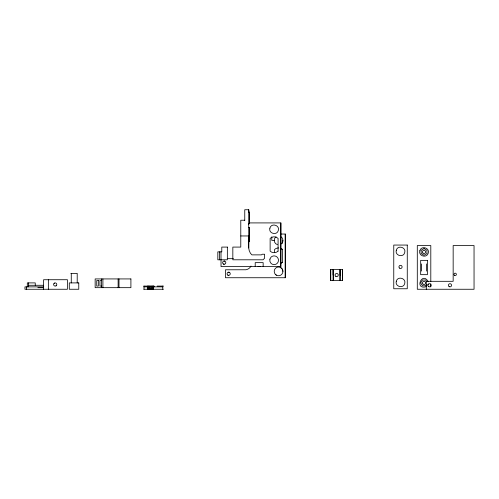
<?xml version="1.0" encoding="UTF-8"?>
<svg xmlns="http://www.w3.org/2000/svg" width="499" height="499" viewBox="0 0 499 499"><rect width="100%" height="100%" fill="white"/><g stroke="black" fill="none" stroke-linecap="round" stroke-linejoin="round"><path stroke-width="0.75" d="M248.727 224.612L248.727 223.483L249.525 223.483L249.519 212.125L248.72 212.125L248.727 209.742L244.753 209.742L244.753 220.527M244.753 220.227L240.78 220.227L240.78 247.086L232.833 247.086L232.833 259.798L263.029 259.798L264.613 258.208L264.613 254.234L262.231 254.234L261.439 254.87L251.901 254.87L250.398 253.224L249.151 250.411L248.739 247.984L248.727 209.742L248.727 212.125M333.083 280.6L333.083 269.479L333.083 275.036L333.482 275.036L333.482 269.479L333.482 280.6M340.243 275.036L340.243 269.479L340.243 280.6M342.626 280.6L342.626 269.479L330.7 269.479L330.7 280.6L342.626 280.6L342.626 269.479M277.419 244.616C273.939 243.836 273.028 238.678 276.09 236.819M280.731 236.613C283.582 238.142 283.582 242.651 280.731 244.179M282.359 243.344L282.921 240.393M427.83 285.085L428.267 284.037M426.383 284.636L425.716 285.796L422.379 285.796L420.713 282.902L422.379 280.014L425.716 280.014L426.72 281.748M281.96 262.711L282.521 262.243L282.521 249.531L281.349 248.67M54.092 283.37L54.416 283.114A1.591 1.591 0 0 1 56.799 284.492A1.591 1.591 0 0 1 54.416 285.871A1.591 1.591 0 0 1 54.416 283.114M56.007 285.871L56.337 285.615M426.233 286.688C414.027 290.262 422.166 270.614 428.267 281.773M249.288 222.916L280.862 222.916L280.862 266.616L221.038 266.616L220.995 251.852M248.72 227.457L249.525 227.457L249.525 241.678L248.72 241.84L248.72 235.958L240.78 235.958M280.8 234.037L285.303 234.037L285.303 277.737L225.479 277.737L225.479 269.791L245.913 269.766A7.023 7.023 0 0 0 250.985 266.061M274.176 240.393L271.793 240.393L271.793 236.863M227.226 258.669L233.426 258.669M258.02 266.535L260.403 266.535M70.846 273.371L77.208 273.371L77.208 282.902M101.509 280.519L99.925 280.519L99.925 286.083L101.509 286.083M28.468 285.285L43.581 285.285M143.812 286.083L154.041 286.083L154.035 286.875M157.129 286.083L163.435 286.083M43.769 286.875L24.95 286.875L24.95 289.258L67.427 289.258L67.427 279.727L43.594 279.727L43.594 289.258M143.993 286.875L148.072 286.875M153.455 286.875L162.805 286.875M37.849 287.667L43.413 287.667M143.812 289.258L163.435 289.258M224.219 261.052L224.631 261.108M223.808 264.177L224.219 264.233M228.654 272.18L229.072 272.229M228.243 275.298L228.661 275.354M280.731 267.595L282.334 269.198L282.921 271.381M275.46 274.475A4.372 4.372 0 0 0 281.636 274.475A4.372 4.372 0 0 0 281.636 268.294A4.372 4.372 0 0 0 275.46 268.294C273.464 270.215 273.939 273.826 276.365 275.167M248.739 247.984L248.727 241.154M249.519 227.457L249.519 241.678M430.799 281.592L430.799 245.558L417.295 245.558L417.295 289.258L474.05 289.258L474.044 245.558L453.161 245.558L453.161 281.311L426.302 281.311L426.302 289.258M430.799 283.894L430.799 286.962M426.633 263.921L426.633 271.1M421.468 263.934L421.468 271.088M339.844 269.479L339.844 280.6M330.706 269.479L330.706 280.6M285.216 234.037L285.216 277.737M280.856 222.916L280.775 266.616M274.575 252.525L274.575 249.531A5.763 5.763 0 0 1 278.548 247.941M263.148 266.616L263.148 262.642L255.207 262.642L255.207 266.616M249.519 212.125L249.519 223.483M248.645 242.314L248.645 244.703M248.564 242.314L248.564 244.703M219.404 251.852L219.404 259.798M162.805 286.083L162.805 289.258M153.842 286.083L153.842 286.875M153.455 286.083L153.455 289.258M152.869 286.083L152.869 289.258M152.158 286.083L152.158 289.258M151.359 286.083L151.359 289.258M150.53 286.083L150.53 289.258M149.725 286.083L149.725 289.258M148.995 286.083L148.995 289.258M148.396 286.083L148.396 289.258M147.922 286.083L147.972 289.258M147.741 286.083L147.741 289.258M143.993 286.083L143.993 289.258M118.993 278.929L118.993 287.667M118.12 278.929L118.12 287.667M102.906 278.929L102.906 287.667M101.509 278.929L101.509 287.667M71.27 273.371L71.27 282.902M48.359 279.727L48.359 289.258M35.254 285.285L35.254 282.902L27.308 282.902L27.308 286.875M28.468 282.902L28.468 286.875M26.385 286.875L26.385 289.258M333.594 275.86A3.181 3.181 0 0 1 333.594 274.219M282.521 262.243A5.763 5.763 0 0 1 280.688 263.422M280.688 248.352A5.763 5.763 0 0 1 282.521 249.531M269.89 228.143C268.231 233.507 277.082 235.877 278.33 230.401C279.989 225.037 271.138 222.666 269.89 228.143M269.89 259.131L269.89 261.389L271.019 263.347A4.372 4.372 0 0 0 277.201 263.347A4.372 4.372 0 0 0 277.201 257.166A4.372 4.372 0 0 0 271.019 257.166L269.89 259.131M396.293 250.28C394.634 255.65 403.485 258.02 404.733 252.544C406.392 247.18 397.541 244.803 396.293 250.28M396.293 281.268C394.634 286.638 403.485 289.008 404.733 283.532C406.392 278.161 397.541 275.791 396.293 281.268M419.827 250.785C418.168 256.149 427.019 258.526 428.267 253.049C429.926 247.679 421.075 245.308 419.827 250.785M424.05 248.577L421.156 250.249L421.156 253.586L424.05 255.251L426.938 253.586L426.938 250.249L424.05 248.577M407.265 245.059L393.761 245.059L393.761 288.759L407.265 288.759L407.265 245.059M227.351 247.086L221.787 247.086L221.787 251.852L217.82 251.852L217.82 259.798L227.351 259.798L227.351 247.086M427.425 260.359L420.669 260.359L420.669 274.662L427.425 274.662L427.425 260.359M130.906 278.929L95.153 278.929L95.153 287.667L130.906 287.667L130.906 278.929M98.334 280.519L96.744 280.519L96.744 286.083L98.334 286.083L98.334 280.519M78.767 282.902L69.286 282.902L69.286 289.258L78.767 289.258L78.767 282.902M278.08 251.122L278.08 238.41A5.763 5.763 0 0 0 270.134 238.41L270.134 251.122A5.763 5.763 0 0 0 278.08 251.122M422.921 284.025A1.591 1.591 0 0 0 425.585 283.313A1.591 1.591 0 0 0 423.639 281.367A1.591 1.591 0 0 0 422.921 284.025M422.921 253.037A1.591 1.591 0 0 0 425.585 252.326A1.591 1.591 0 0 0 423.639 250.379A1.591 1.591 0 0 0 422.921 253.037M335.871 276.415A1.591 1.591 0 0 0 338.253 275.036A1.591 1.591 0 0 0 335.871 273.664A1.591 1.591 0 0 0 335.871 276.415M399.393 268.032A1.591 1.591 0 0 0 402.051 267.321A1.591 1.591 0 0 0 400.104 265.374A1.591 1.591 0 0 0 399.393 268.032M227.862 275.142A1.591 1.591 0 0 0 230.245 273.764A1.591 1.591 0 0 0 227.862 272.392A1.591 1.591 0 0 0 227.862 275.142M223.427 264.021A1.591 1.591 0 0 0 225.81 262.642A1.591 1.591 0 0 0 223.427 261.264A1.591 1.591 0 0 0 223.427 264.021M428.685 286.663A1.591 1.591 0 0 0 431.074 285.285A1.591 1.591 0 0 0 428.685 283.912A1.591 1.591 0 0 0 428.685 286.663M449.187 286.663A1.591 1.591 0 0 0 451.57 285.285A1.591 1.591 0 0 0 449.187 283.912A1.591 1.591 0 0 0 449.187 286.663M454.477 275.329A1.191 1.191 0 0 0 456.367 274.5A1.191 1.191 0 0 0 454.708 273.277A1.191 1.191 0 0 0 454.477 275.329"/></g></svg>
